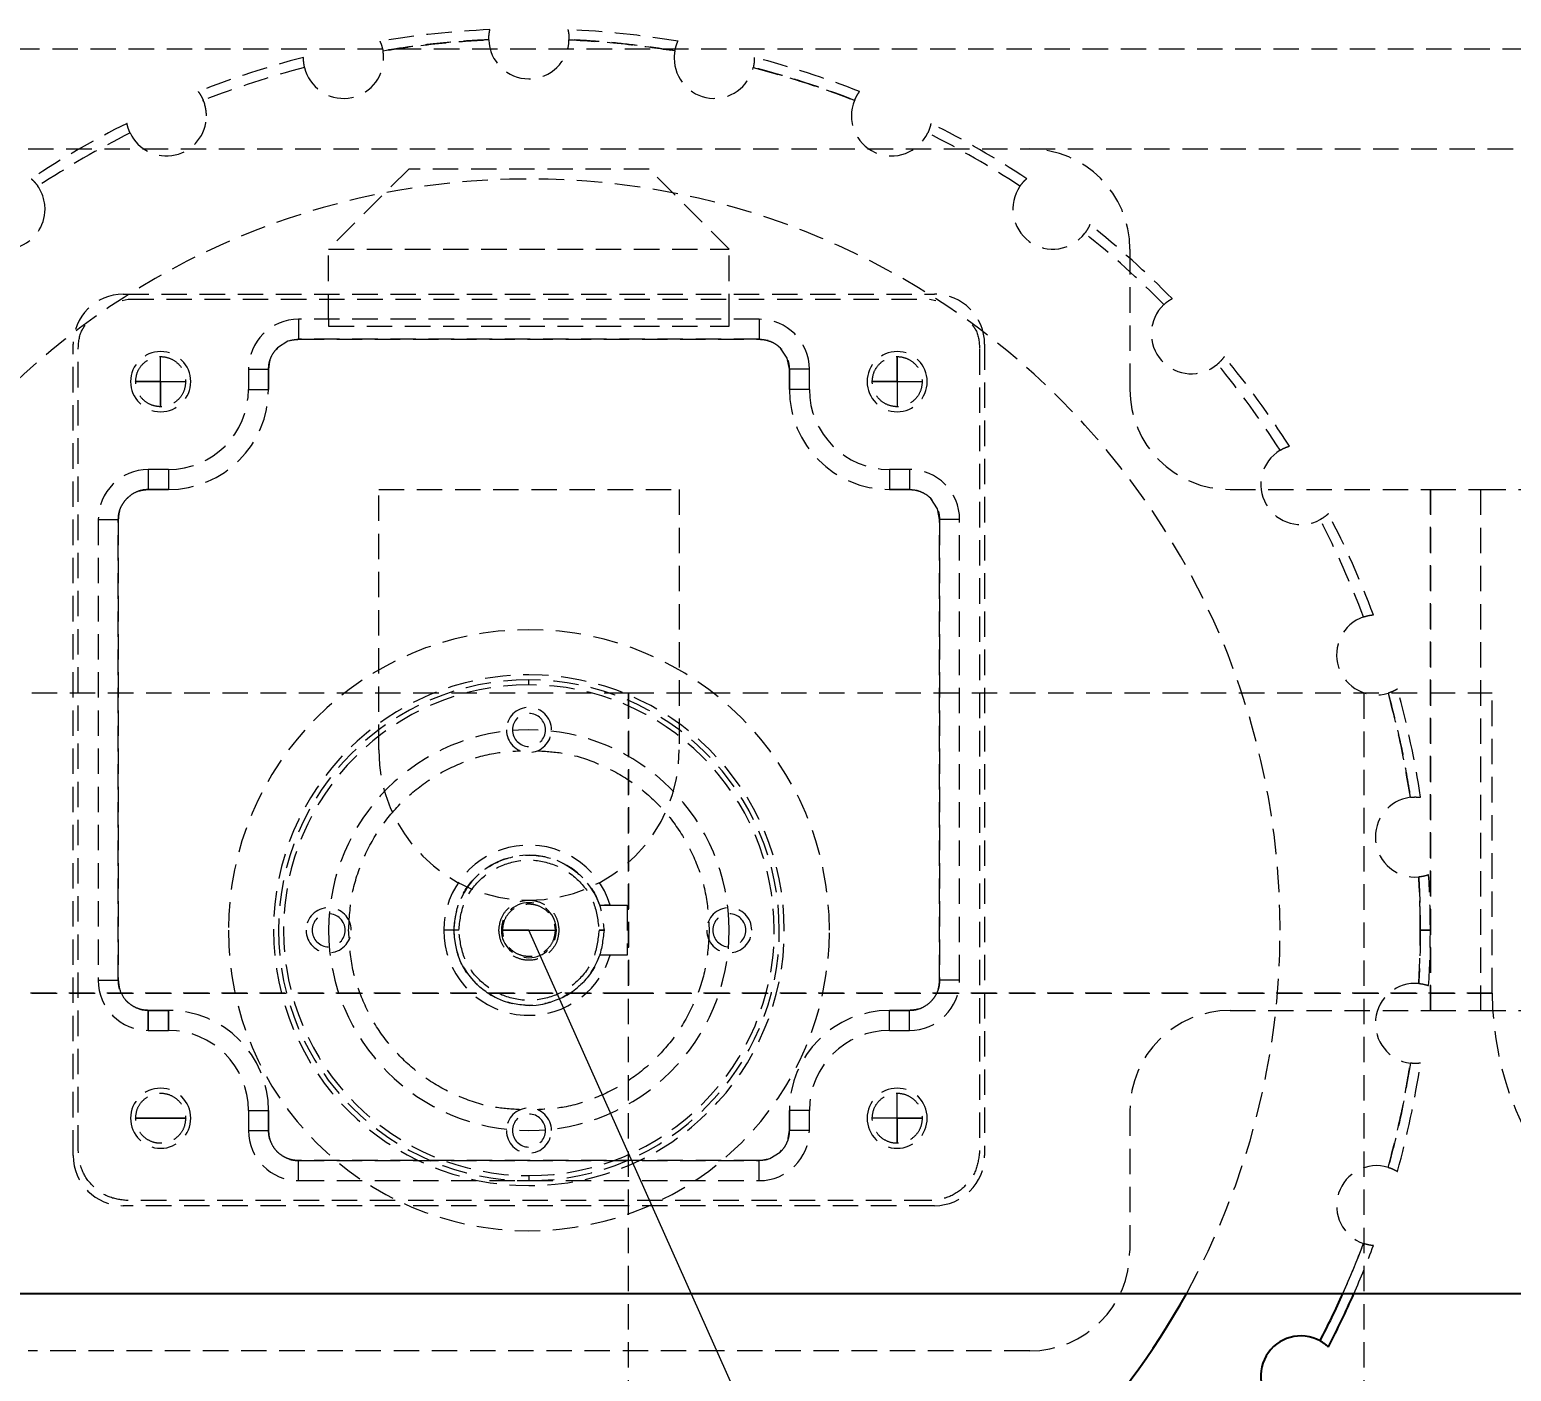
# Model space of a CAD drawing. Header units: millimetres. Extents: x 15 to 1184, y 5 to 836.
# Drawn here: x 344.2 to 418.1, y 532.9 to 599.9 of the extents above; entities that cross this region are included whole.
import ezdxf
from ezdxf import colors
from ezdxf.entities.mleader import LeaderData, LeaderLine
from ezdxf.math import Vec2, Vec3

# ---------------------------------------------------------------- set-up
doc = ezdxf.new("R2010")
doc.units = ezdxf.units.MM
doc.linetypes.add('HIDDEN', pattern=[1.905, 1.27, -0.635])
doc.styles.add('SLDTEXTSTYLE0', font='TXT', dxfattribs={"width": 0.75})
doc.dimstyles.new('SLDDIMSTYLE3', dxfattribs={"dimtxt": 3.5, "dimasz": 3.556, "dimexe": 0, "dimexo": 0.0625, "dimgap": 0.875, "dimtad": 1, "dimdec": 1, "dimlfac": 2, "dimrnd": 1e-09, "dimzin": 4, "dimdsep": 46, "dimtxsty": 'SLDTEXTSTYLE0', "dimblk1": 'CLOSED', "dimblk2": 'CLOSED', "dimsah": 1, "dimcen": 0, "dimadec": 0, "dimazin": 1, "dimtfac": 1, "dimtdec": 1, "dimtofl": 0, "dimtmove": 0, "dimatfit": 3, "dimldrblk": 'CLOSED', "dimfxl": 1, "dimfrac": 2, "dimtolj": 1, "dimtzin": 0, "dimarcsym": 0})

# ---------------------------------------------------------------- blocks, each defined once
blk = doc.blocks.new('_Closed')
at = {"color": 0, "linetype": 'ByBlock', "lineweight": -2}
for p, q in [((-1, 0.166667), (0, 0)), ((-1, 0.166667), (-1, -0.166667)), ((0, 0), (-1, -0.166667)), ((0, 0), (-1, 0))]:
    blk.add_line(p, q, dxfattribs=at)
blk = doc.blocks.new('_D_5')
at = {"color": 7, "linetype": 'Continuous', "lineweight": 0, "transparency": 16777216}
for q in [(369.092, 554.927), (412.268, 458.292)]:
    blk.add_line((387.449, 513.841), q, dxfattribs=at)
at = {"color": 7, "linetype": 'Continuous', "lineweight": 18, "transparency": 16777216}
blk.add_arc((369.092, 554.927), 45, 292.8021, 295.20659, dxfattribs=at)
at = {"color": 7, "linetype": 'Continuous', "lineweight": 18, "transparency": 16777216, "xscale": 3.556, "yscale": 3.556, "rotation": 114.0751303374382}
blk.add_blockref('_Closed', (387.449, 513.841, -3.737), dxfattribs=at)
at = {"color": 7, "linetype": 'Continuous', "lineweight": 18, "transparency": 16777216, "char_height": 3.5, "attachment_point": 1, "rotation": 294.07513, "style": 'SLDTEXTSTYLE0'}
for s, insert in [('R90.0', (408.135, 478.722)), ('JS6', (417.594, 468.514))]:
    blk.add_mtext(s, dxfattribs=dict(at, insert=insert))

msp = doc.modelspace()

# ---------------------------------------------------------------- linework, layer by layer
at = {"color": 7, "linetype": 'HIDDEN', "lineweight": 18}
for p, q in [((248.145, 598.927), (532.475, 598.927)), ((352.837, 596.352), (352.828, 596.372)), ((344.092, 593.927), (394.092, 593.927)), ((394.092, 593.927), (532.475, 593.927)), ((363.092, 592.927), (359.092, 588.927)), ((375.092, 592.927), (363.092, 592.927)), ((379.092, 588.927), (375.092, 592.927)), ((344.579, 592.067), (344.566, 592.085)), ((359.092, 585.427), (359.092, 588.927)), ((359.092, 588.927), (379.092, 588.927)), ((379.092, 585.427), (379.092, 588.927)), ((399.092, 588.927), (399.092, 581.927)), ((348.842, 586.677), (389.342, 586.677)), ((348.789, 586.367), (349.092, 586.427)), ((349.092, 586.427), (389.092, 586.427)), ((389.092, 586.427), (389.398, 586.366)), ((357.592, 585.427), (357.592, 584.427)), ((380.592, 585.427), (357.592, 585.427)), ((357.592, 585.427), (357.592, 584.427)), ((359.092, 585.427), (359.092, 585.088)), ((379.092, 585.088), (379.092, 585.427)), ((380.592, 585.427), (380.592, 584.427)), ((357.592, 584.427), (380.592, 584.427)), ((380.592, 584.427), (357.592, 584.427)), ((359.092, 585.088), (379.092, 585.088)), ((346.342, 543.677), (346.342, 584.177)), ((346.592, 543.927), (346.592, 583.927)), ((391.592, 583.927), (391.592, 543.927)), ((391.842, 584.177), (391.842, 543.677)), ((350.707, 582.312), (350.707, 583.562)), ((350.707, 582.312), (350.707, 583.562)), ((355.092, 582.927), (356.092, 582.927)), ((355.092, 582.927), (355.092, 581.927)), ((355.092, 582.927), (356.092, 582.927)), ((356.092, 581.927), (356.092, 582.927)), ((356.092, 582.927), (356.092, 581.927)), ((382.092, 582.927), (382.092, 581.927)), ((383.092, 582.927), (382.092, 582.927)), ((383.092, 582.927), (382.092, 582.927)), ((382.092, 581.927), (382.092, 582.927)), ((383.092, 581.927), (383.092, 582.927)), ((387.477, 582.312), (387.477, 583.562)), ((387.477, 583.562), (387.477, 582.312)), ((350.707, 582.312), (349.457, 582.312)), ((349.457, 582.312), (350.707, 582.312)), ((350.707, 582.312), (351.957, 582.312)), ((350.707, 582.312), (350.707, 581.062)), ((350.707, 581.062), (350.707, 582.312)), ((350.707, 582.312), (351.957, 582.312)), ((387.477, 582.312), (386.227, 582.312)), ((386.227, 582.312), (387.477, 582.312)), ((387.477, 582.312), (388.727, 582.312)), ((387.477, 582.312), (387.477, 581.062)), ((387.477, 582.312), (387.477, 581.062)), ((387.477, 582.312), (388.727, 582.312)), ((355.092, 581.927), (356.092, 581.927)), ((355.092, 581.927), (356.092, 581.927)), ((383.092, 581.927), (382.092, 581.927)), ((383.092, 581.927), (382.092, 581.927)), ((350.092, 577.927), (350.092, 576.927)), ((351.092, 577.927), (350.092, 577.927)), ((350.092, 577.927), (350.092, 576.927)), ((351.092, 577.927), (351.092, 576.927)), ((351.092, 577.927), (351.092, 576.927)), ((387.092, 577.927), (387.092, 576.927)), ((388.092, 577.927), (387.092, 577.927)), ((387.092, 577.927), (387.092, 576.927)), ((388.092, 577.927), (388.092, 576.927)), ((388.092, 577.927), (388.092, 576.927)), ((350.092, 576.927), (351.092, 576.927)), ((351.092, 576.927), (350.092, 576.927)), ((361.592, 563.927), (361.592, 576.927)), ((361.592, 576.927), (376.592, 576.927)), ((376.592, 576.927), (376.592, 563.927)), ((387.092, 576.927), (388.092, 576.927)), ((388.092, 576.927), (387.092, 576.927)), ((404.092, 576.927), (414.092, 576.927)), ((414.092, 576.927), (414.092, 550.927)), ((414.092, 550.927), (414.092, 576.927)), ((414.092, 576.927), (416.592, 576.927)), ((416.592, 576.927), (416.592, 550.927)), ((416.592, 576.927), (419.092, 576.927)), ((347.592, 575.427), (348.592, 575.427)), ((347.592, 575.427), (347.592, 552.427)), ((347.592, 575.427), (348.592, 575.427)), ((348.592, 552.427), (348.592, 575.427)), ((348.592, 575.427), (348.592, 552.427)), ((389.592, 575.427), (389.592, 552.427)), ((390.592, 575.427), (389.592, 575.427)), ((390.592, 575.427), (389.592, 575.427)), ((389.592, 552.427), (389.592, 575.427)), ((390.592, 552.427), (390.592, 575.427)), ((369.092, 567.177), (369.092, 567.427)), ((369.092, 567.177), (369.092, 567.427)), ((369.092, 567.177), (369.092, 567.427)), ((369.092, 567.177), (369.092, 567.427)), ((330.933, 566.783), (374.057, 566.783)), ((374.057, 566.783), (374.057, 551.783)), ((374.057, 566.783), (374.057, 551.783)), ((374.057, 566.783), (417.182, 566.783)), ((374.057, 529.283), (374.057, 566.783)), ((374.057, 529.283), (374.057, 566.783)), ((410.784, 529.283), (410.784, 566.783)), ((417.182, 551.783), (417.182, 566.783)), ((373.154, 556.177), (372.859, 556.177)), ((373.154, 556.177), (373.992, 556.177)), ((373.992, 556.177), (373.992, 553.677)), ((365.342, 554.927), (364.842, 554.927)), ((365.342, 554.927), (364.842, 554.927)), ((365.592, 554.927), (365.342, 554.927)), ((365.592, 554.927), (365.342, 554.927)), ((369.092, 554.927), (367.779, 554.927)), ((367.779, 554.927), (369.092, 554.927)), ((369.092, 554.927), (370.404, 554.927)), ((369.092, 554.927), (370.404, 554.927)), ((372.592, 554.927), (372.842, 554.927)), ((372.842, 554.927), (372.592, 554.927)), ((413.591, 555.123), (413.592, 554.927)), ((414.092, 554.927), (413.592, 554.927)), ((373.992, 553.677), (373.154, 553.677)), ((347.592, 552.427), (348.592, 552.427)), ((347.592, 552.427), (348.592, 552.427)), ((390.592, 552.427), (389.592, 552.427)), ((390.592, 552.427), (389.592, 552.427)), ((330.933, 551.783), (374.057, 551.783)), ((374.057, 551.783), (330.933, 551.783)), ((374.057, 551.783), (417.182, 551.783)), ((417.182, 551.783), (374.057, 551.783)), ((351.092, 550.927), (350.092, 550.927)), ((350.092, 549.927), (350.092, 550.927)), ((350.092, 550.927), (350.092, 549.927)), ((350.092, 550.927), (351.092, 550.927)), ((351.092, 550.927), (351.092, 549.927)), ((351.092, 549.927), (351.092, 550.927)), ((388.092, 550.927), (387.092, 550.927)), ((387.092, 549.927), (387.092, 550.927)), ((387.092, 549.927), (387.092, 550.927)), ((387.092, 550.927), (388.092, 550.927)), ((388.092, 549.927), (388.092, 550.927)), ((388.092, 549.927), (388.092, 550.927)), ((404.092, 550.927), (414.092, 550.927)), ((414.092, 550.927), (416.592, 550.927)), ((416.592, 550.927), (419.092, 550.927)), ((350.092, 549.927), (351.092, 549.927)), ((387.092, 549.927), (388.092, 549.927)), ((387.477, 545.542), (387.477, 546.792)), ((387.477, 545.542), (387.477, 546.792)), ((355.092, 545.927), (356.092, 545.927)), ((355.092, 545.927), (355.092, 544.927)), ((355.092, 545.927), (356.092, 545.927)), ((356.092, 544.927), (356.092, 545.927)), ((356.092, 545.927), (356.092, 544.927)), ((382.092, 545.927), (382.092, 544.927)), ((383.092, 545.927), (382.092, 545.927)), ((382.092, 544.927), (382.092, 545.927)), ((383.092, 545.927), (382.092, 545.927)), ((383.092, 544.927), (383.092, 545.927)), ((399.092, 545.927), (399.092, 538.927)), ((350.707, 545.542), (349.457, 545.542)), ((350.707, 545.542), (349.457, 545.542)), ((350.707, 545.542), (349.457, 545.542)), ((349.457, 545.542), (350.707, 545.542)), ((350.707, 545.542), (351.957, 545.542)), ((350.707, 545.542), (351.957, 545.542)), ((351.957, 545.542), (350.707, 545.542)), ((350.707, 545.542), (351.957, 545.542)), ((387.477, 545.542), (386.227, 545.542)), ((387.477, 545.542), (386.227, 545.542)), ((387.477, 545.542), (388.727, 545.542)), ((387.477, 545.542), (387.477, 544.292)), ((387.477, 544.292), (387.477, 545.542)), ((388.727, 545.542), (387.477, 545.542)), ((355.092, 544.927), (356.092, 544.927)), ((355.092, 544.927), (356.092, 544.927)), ((383.092, 544.927), (382.092, 544.927)), ((383.092, 544.927), (382.092, 544.927)), ((380.592, 543.427), (357.592, 543.427)), ((357.592, 542.427), (357.592, 543.427)), ((357.592, 542.427), (357.592, 543.427)), ((357.592, 543.427), (380.592, 543.427)), ((380.592, 542.427), (380.592, 543.427)), ((380.592, 542.427), (380.592, 543.427)), ((357.592, 542.427), (380.592, 542.427)), ((369.092, 542.677), (369.092, 542.427)), ((369.092, 542.677), (369.092, 542.427)), ((369.092, 542.677), (369.092, 542.427)), ((369.092, 542.677), (369.092, 542.427)), ((389.342, 541.177), (348.842, 541.177)), ((389.092, 541.427), (349.092, 541.427)), ((394.092, 533.927), (344.092, 533.927))]:
    msp.add_line(p, q, dxfattribs=at)
at = {"color": 7, "linetype": 'Continuous', "lineweight": 25}
msp.add_line((649.057, 536.783), (99.057, 536.783), dxfattribs=at)
at = {"color": 7, "linetype": 'HIDDEN', "lineweight": 18, "flags": 128}
for points in [[(380.592, 585.427), (380.592, 585.407), (380.592, 585.351), (380.592, 585.258), (380.592, 585.134), (380.592, 584.982), (380.592, 584.809), (380.592, 584.622), (380.592, 584.427)], [(357.592, 584.427), (357.059, 584.329), (356.542, 583.998), (356.199, 583.484), (356.179, 583.43), (356.169, 583.402), (356.169, 583.402), (356.169, 583.402), (356.169, 583.402), (356.169, 583.402), (356.169, 583.402), (356.169, 583.402), (356.169, 583.402), (356.169, 583.402), (356.169, 583.402), (356.169, 583.402), (356.169, 583.401), (356.168, 583.399), (356.165, 583.391), (356.142, 583.312), (356.092, 582.927)], [(382.092, 582.927), (381.984, 583.484), (381.652, 583.987), (381.415, 584.181), (381.415, 584.181), (381.415, 584.181), (381.413, 584.183), (381.4, 584.191), (381.374, 584.207), (381.284, 584.258), (381.144, 584.321), (381.144, 584.321), (381.144, 584.321), (381.144, 584.321), (381.144, 584.321), (381.144, 584.321), (381.144, 584.321), (381.143, 584.322), (381.136, 584.325), (381.01, 584.367), (380.838, 584.406), (380.592, 584.427)], [(389.592, 575.427), (389.494, 575.959), (389.163, 576.476), (388.648, 576.82), (388.595, 576.84), (388.567, 576.85), (388.567, 576.85), (388.567, 576.85), (388.567, 576.85), (388.567, 576.85), (388.567, 576.85), (388.567, 576.85), (388.567, 576.85), (388.567, 576.85), (388.567, 576.85), (388.567, 576.85), (388.566, 576.85), (388.564, 576.85), (388.556, 576.853), (388.477, 576.876), (388.092, 576.927)], [(413.592, 554.927), (413.689, 554.927), (413.783, 554.927), (413.869, 554.927), (413.945, 554.927), (414.007, 554.927), (414.054, 554.927), (414.082, 554.927), (414.092, 554.927)], [(380.592, 543.427), (381.124, 543.524), (381.641, 543.855), (381.985, 544.37), (382.005, 544.423), (382.014, 544.452), (382.015, 544.452), (382.015, 544.452), (382.015, 544.452), (382.015, 544.452), (382.015, 544.452), (382.015, 544.452), (382.015, 544.452), (382.015, 544.452), (382.015, 544.452), (382.015, 544.452), (382.015, 544.452), (382.015, 544.454), (382.018, 544.463), (382.041, 544.541), (382.092, 544.927)]]:
    msp.add_lwpolyline(points, dxfattribs=at)
at = {"color": 7, "linetype": 'HIDDEN', "lineweight": 18}
for centre, radius, start, end in [((369.092, 554.927), 45, 92.47962, 99.52038), ((369.092, 599.427), 2, 181.28465, 358.71548), ((369.092, 554.927), 45, 80.47962, 87.52038), ((369.092, 554.927), 45, 104.47962, 111.52038), ((359.84, 598.454), 2, 193.28612, 360), ((359.84, 598.454), 2, 360, 10.71392), ((378.344, 598.454), 2, 169.28615, 180), ((378.344, 598.454), 2, 180, 346.71392), ((369.092, 554.927), 45, 68.47962, 75.52038), ((369.092, 554.927), 44.5, 104.57531, 111.42469), ((369.092, 554.927), 44.5, 104.57531, 111.42469), ((369.092, 554.927), 44.5, 104.57531, 111.42469), ((369.092, 554.927), 44.5, 104.57531, 111.42469), ((369.092, 554.927), 44.5, 68.57531, 75.42469), ((369.092, 554.927), 44.5, 68.57531, 75.42469), ((350.992, 595.579), 2, 0, 22.71392), ((387.191, 595.579), 2, 157.28612, 334.71392), ((350.992, 595.579), 2, 205.28612, 0), ((369.092, 554.927), 45, 116.47962, 123.52038), ((369.092, 554.927), 44.5, 116.57531, 123.42469), ((369.092, 554.927), 44.5, 116.57531, 123.42469), ((369.092, 554.927), 44.5, 116.57531, 123.42469), ((369.092, 554.927), 44.5, 116.57531, 123.42469), ((369.092, 554.927), 44.5, 56.57531, 63.42469), ((369.092, 554.927), 44.5, 56.57531, 63.42469), ((369.092, 554.927), 44.5, 56.57531, 63.42469), ((369.092, 554.927), 44.5, 56.57531, 63.42469), ((369.092, 554.927), 45, 56.47962, 63.52038), ((394.092, 588.927), 5, 360, 90), ((369.092, 554.927), 37.5, 0, 180), ((342.935, 590.928), 2, 360, 34.71392), ((395.248, 590.928), 2, 145.28612, 322.71392), ((342.935, 590.928), 2, 217.28612, 360), ((369.092, 554.927), 44.5, 44.57531, 51.42469), ((369.092, 554.927), 44.5, 44.57531, 51.42469), ((369.092, 554.927), 44.5, 44.57531, 51.42469), ((369.092, 554.927), 44.5, 44.57531, 51.42469), ((369.092, 554.927), 45, 44.47962, 51.52038), ((348.842, 584.177), 2.5, 90, 180), ((389.342, 584.177), 2.5, 360, 90), ((402.162, 584.703), 2, 133.28612, 310.71392), ((357.592, 582.927), 2.5, 90, 180), ((380.592, 582.927), 2.5, 0, 90), ((350.707, 582.312), 1.5, 360, 180), ((387.477, 582.312), 1.5, 0, 180), ((369.092, 554.927), 44.5, 32.57531, 39.42469), ((369.092, 554.927), 44.5, 32.57531, 39.42469), ((369.092, 554.927), 44.5, 32.57531, 39.42469), ((369.092, 554.927), 44.5, 32.57531, 39.42469), ((369.092, 554.927), 45, 32.47962, 39.52038), ((350.707, 582.312), 1.5, 180, 360), ((387.477, 582.312), 1.5, 180, 0), ((351.092, 581.927), 5, 270, 0), ((351.092, 581.927), 4, 270, 0), ((351.092, 581.927), 5, 270, 0), ((387.092, 581.927), 5, 180, 270), ((387.092, 581.927), 5, 180, 270), ((387.092, 581.927), 4, 180, 270), ((404.092, 581.927), 5, 180, 270), ((407.63, 577.177), 2, 121.28612, 298.71391), ((350.092, 575.427), 2.5, 90, 180), ((388.092, 575.427), 2.5, 0, 90), ((369.092, 554.927), 45, 20.47962, 27.52038), ((369.092, 554.927), 44.5, 20.57531, 27.42469), ((369.092, 554.927), 44.5, 20.57531, 27.42469), ((369.092, 554.927), 44.5, 20.57531, 27.42469), ((369.092, 554.927), 44.5, 20.57531, 27.42469), ((411.414, 568.678), 2, 109.28612, 286.71392), ((369.092, 554.927), 15, 360, 180), ((369.092, 554.927), 12.75, 360, 180), ((369.092, 554.927), 12.5, 90, 180), ((369.092, 554.927), 12.5, 360, 90), ((369.092, 554.927), 12.25, 90, 270), ((369.092, 554.927), 12.25, 270, 90), ((369.092, 554.927), 45, 8.47962, 15.52038), ((369.092, 564.927), 1.125, 0, 180), ((369.092, 564.927), 0.825, 0, 180), ((369.092, 554.927), 10, 0, 180), ((369.092, 564.927), 1.125, 180, 0), ((369.092, 564.927), 0.825, 180, 0), ((369.092, 563.927), 7.5, 180, 0), ((413.348, 559.578), 2, 97.28559, 274.71673), ((369.092, 554.927), 4.25, 17.10462, 180), ((369.092, 554.927), 3.75, 19.47122, 179.99998), ((369.092, 554.927), 45, 0, 3.52038), ((369.092, 554.927), 1.375, 0, 180), ((359.092, 554.927), 1.125, 360, 180), ((359.092, 554.927), 0.825, 360, 180), ((379.092, 554.927), 1.125, 360, 180), ((379.092, 554.927), 0.825, 360, 180), ((369.092, 554.927), 15, 180, 360), ((369.092, 554.927), 12.75, 180, 360), ((369.092, 554.927), 12.5, 180, 270), ((359.092, 554.927), 1.125, 180, 360), ((359.092, 554.927), 0.825, 180, 360), ((369.092, 554.927), 10, 180, 0), ((369.092, 554.927), 4.25, 180, 342.89535), ((369.092, 554.927), 3.75, 179.99998, 340.52878), ((369.092, 554.927), 1.375, 180, 0), ((369.092, 554.927), 12.5, 270, 360), ((379.092, 554.927), 1.125, 180, 360), ((379.092, 554.927), 0.825, 180, 360), ((369.092, 554.927), 37.5, 331.06472, 0), ((369.092, 554.927), 44.5, 0, 0.25234), ((369.092, 554.927), 45, 356.47962, 0), ((350.092, 552.427), 2.5, 180, 270), ((388.092, 552.427), 2.5, 270, 0), ((413.348, 550.275), 2, 85.28337, 262.71424), ((432.182, 551.783), 15, 180, 270), ((351.092, 545.927), 5, 0, 90), ((351.092, 545.927), 5, 0, 90), ((387.092, 545.927), 5, 90, 180), ((387.092, 545.927), 5, 90, 180), ((404.092, 545.927), 5, 90, 180), ((351.092, 545.927), 4, 0, 90), ((387.092, 545.927), 4, 90, 180), ((369.092, 554.927), 45, 344.47962, 351.52038), ((350.707, 545.542), 1.5, 0, 180), ((387.477, 545.542), 1.5, 0, 180), ((369.092, 544.927), 1.125, 0, 180), ((350.707, 545.542), 1.5, 180, 0), ((369.092, 544.927), 0.825, 0, 180), ((387.477, 545.542), 1.5, 180, 0), ((357.592, 544.927), 2.5, 180, 270), ((369.092, 544.927), 1.125, 180, 0), ((369.092, 544.927), 0.825, 180, 0), ((380.592, 544.927), 2.5, 270, 0), ((348.842, 543.677), 2.5, 180, 270), ((389.342, 543.677), 2.5, 270, 360), ((411.414, 541.175), 2, 73.28615, 250.71392), ((369.092, 554.927), 44.5, 332.57531, 339.42469), ((369.092, 554.927), 44.5, 332.57531, 339.42469), ((369.092, 554.927), 44.5, 332.57531, 339.42469), ((369.092, 554.927), 44.5, 335.93868, 339.42469), ((394.092, 538.927), 5, 270, 0), ((369.092, 554.927), 45, 336.2226, 339.52038)]:
    msp.add_arc(centre, radius, start, end, dxfattribs=at)
at = {"color": 7, "linetype": 'Continuous', "lineweight": 25}
for centre, radius, start, end in [((369.092, 554.927), 37.5, 208.93528, 331.06472), ((369.092, 554.927), 44.5, 332.57531, 335.93868), ((369.092, 554.927), 45, 332.47962, 336.2226), ((407.63, 532.677), 2, 61.28612, 238.71392)]:
    msp.add_arc(centre, radius, start, end, dxfattribs=at)
at = {"color": 7, "linetype": 'HIDDEN', "lineweight": 18}
for points, knots in [([(361.649, 599.307), (361.652, 599.301), (361.658, 599.288), (361.701, 599.19), (361.752, 599.049), (361.781, 598.93), (361.796, 598.87)], [0, 0, 0, 0, 0.249919, 0.499868, 0.749475, 1, 1, 1, 1]), ([(367.092, 599.382), (366.101, 599.321), (364.33, 599.211), (362.576, 598.944), (361.805, 598.826)], [0, 0, 0, 0, 0.559983, 1, 1, 1, 1]), ([(367.092, 599.382), (366.719, 599.362), (365.878, 599.319), (364.604, 599.206), (363.213, 599.047), (362.294, 598.903), (361.805, 598.826)], [0, 0, 0, 0, 0.210603, 0.475175, 0.720938, 1, 1, 1, 1]), ([(361.805, 598.826), (362.787, 598.972), (364.542, 599.233), (366.313, 599.337), (367.092, 599.382)], [0, 0, 0, 0, 0.5599822, 1, 1, 1, 1]), ([(361.805, 598.826), (362.788, 598.973), (364.542, 599.234), (366.313, 599.337), (367.092, 599.382)], [0, 0, 0, 0, 0.5601725, 1, 1, 1, 1]), ([(367.092, 599.427), (367.093, 599.488), (367.095, 599.572), (367.107, 599.678), (367.118, 599.753), (367.13, 599.817), (367.141, 599.871), (367.143, 599.879), (367.145, 599.885)], [0, 0, 0, 0, 0.249392, 0.341768, 0.499788, 0.64639, 0.77868, 1, 1, 1, 1]), ([(367.092, 599.382), (367.092, 599.39), (367.092, 599.405), (367.092, 599.42), (367.092, 599.427)], [0, 0, 0, 0, 0.5588619, 1, 1, 1, 1]), ([(371.039, 599.885), (371.04, 599.878), (371.044, 599.864), (371.065, 599.76), (371.086, 599.611), (371.09, 599.488), (371.092, 599.427)], [0, 0, 0, 0, 0.249919, 0.499868, 0.749475, 1, 1, 1, 1]), ([(371.092, 599.427), (371.092, 599.418), (371.092, 599.403), (371.091, 599.388), (371.091, 599.382)], [0, 0, 0, 0, 0.5611145, 1, 1, 1, 1]), ([(376.379, 598.826), (375.396, 598.972), (373.641, 599.233), (371.87, 599.337), (371.091, 599.382)], [0, 0, 0, 0, 0.559982, 1, 1, 1, 1]), ([(376.379, 598.826), (375.75, 598.923), (374.6, 599.1), (373.105, 599.251), (371.971, 599.338), (371.362, 599.368), (371.091, 599.382)], [0, 0, 0, 0, 0.358647, 0.656143, 0.846953, 1, 1, 1, 1]), ([(371.091, 599.382), (372.083, 599.321), (373.853, 599.211), (375.607, 598.944), (376.379, 598.826)], [0, 0, 0, 0, 0.559983, 1, 1, 1, 1]), ([(371.091, 599.382), (372.082, 599.321), (373.853, 599.212), (375.607, 598.944), (376.379, 598.826)], [0, 0, 0, 0, 0.559696, 1, 1, 1, 1]), ([(376.387, 598.87), (376.402, 598.93), (376.421, 599.011), (376.455, 599.113), (376.481, 599.184), (376.506, 599.244), (376.528, 599.295), (376.532, 599.302), (376.535, 599.307)], [0, 0, 0, 0, 0.249392, 0.341768, 0.499788, 0.64639, 0.77868, 1, 1, 1, 1]), ([(357.84, 598.454), (357.84, 598.467), (357.84, 598.492), (357.84, 598.496), (357.84, 598.497)], [0, 0, 0, 0, 0.515267, 1, 1, 1, 1]), ([(357.883, 598.038), (357.876, 598.078), (357.859, 598.165), (357.846, 598.285), (357.84, 598.389), (357.84, 598.433), (357.84, 598.454)], [0, 0, 0, 0, 0.227983, 0.49955, 0.749019, 1, 1, 1, 1]), ([(361.796, 598.87), (361.798, 598.862), (361.801, 598.847), (361.804, 598.833), (361.805, 598.826)], [0, 0, 0, 0, 0.5611151, 1, 1, 1, 1]), ([(376.379, 598.826), (376.38, 598.834), (376.383, 598.849), (376.386, 598.864), (376.387, 598.87)], [0, 0, 0, 0, 0.558861, 1, 1, 1, 1]), ([(380.344, 598.454), (380.344, 598.433), (380.343, 598.389), (380.338, 598.288), (380.325, 598.17), (380.308, 598.082), (380.3, 598.038)], [0, 0, 0, 0, 0.249621, 0.499741, 0.748731, 1, 1, 1, 1]), ([(380.343, 598.497), (380.343, 598.496), (380.344, 598.492), (380.344, 598.467), (380.344, 598.454)], [0, 0, 0, 0, 0.484733, 1, 1, 1, 1]), ([(357.893, 597.995), (357.891, 598.003), (357.888, 598.017), (357.885, 598.032), (357.883, 598.038)], [0, 0, 0, 0, 0.558861, 1, 1, 1, 1]), ([(380.3, 598.038), (380.298, 598.03), (380.295, 598.016), (380.292, 598.001), (380.29, 597.995)], [0, 0, 0, 0, 0.561115, 1, 1, 1, 1]), ([(385.347, 596.352), (384.694, 596.598), (383.535, 597.036), (382.052, 597.503), (381.019, 597.802), (380.502, 597.939), (380.29, 597.995)], [0, 0, 0, 0, 0.393389, 0.69862, 0.876535, 1, 1, 1, 1]), ([(380.29, 597.995), (381.248, 597.728), (382.957, 597.253), (384.617, 596.627), (385.347, 596.352)], [0, 0, 0, 0, 0.560253, 1, 1, 1, 1]), ([(352.584, 596.79), (352.589, 596.784), (352.597, 596.773), (352.659, 596.686), (352.739, 596.559), (352.792, 596.448), (352.819, 596.393)], [0, 0, 0, 0, 0.249919, 0.499868, 0.749475, 1, 1, 1, 1]), ([(352.819, 596.393), (352.822, 596.385), (352.828, 596.372), (352.834, 596.358), (352.837, 596.352)], [0, 0, 0, 0, 0.561115, 1, 1, 1, 1]), ([(385.347, 596.352), (385.35, 596.359), (385.356, 596.373), (385.362, 596.387), (385.364, 596.393)], [0, 0, 0, 0, 0.5588614, 1, 1, 1, 1]), ([(385.355, 596.372), (385.355, 596.372), (385.352, 596.365), (385.349, 596.358), (385.347, 596.352)], [0, 0, 0, 0, 0.120611, 1, 1, 1, 1]), ([(385.364, 596.393), (385.391, 596.448), (385.427, 596.524), (385.481, 596.617), (385.521, 596.681), (385.558, 596.734), (385.59, 596.779), (385.596, 596.786), (385.599, 596.79)], [0, 0, 0, 0, 0.249392, 0.341768, 0.499788, 0.64639, 0.77868, 1, 1, 1, 1]), ([(349.165, 594.766), (349.141, 594.823), (349.109, 594.9), (349.077, 595.002), (349.056, 595.075), (349.04, 595.138), (349.029, 595.192), (349.028, 595.2), (349.027, 595.206)], [0, 0, 0, 0, 0.249392, 0.341768, 0.499788, 0.64639, 0.77868, 1, 1, 1, 1]), ([(349.184, 594.725), (349.18, 594.733), (349.174, 594.746), (349.167, 594.76), (349.165, 594.766)], [0, 0, 0, 0, 0.5588614, 1, 1, 1, 1]), ([(389.019, 594.766), (389.015, 594.758), (389.009, 594.745), (389.003, 594.731), (389, 594.725)], [0, 0, 0, 0, 0.561115, 1, 1, 1, 1]), ([(389.156, 595.206), (389.155, 595.199), (389.153, 595.185), (389.13, 595.081), (389.088, 594.936), (389.042, 594.823), (389.019, 594.766)], [0, 0, 0, 0, 0.249919, 0.499868, 0.749475, 1, 1, 1, 1]), ([(344.241, 592.443), (344.247, 592.438), (344.257, 592.429), (344.336, 592.357), (344.441, 592.249), (344.516, 592.152), (344.553, 592.104)], [0, 0, 0, 0, 0.249919, 0.499868, 0.749475, 1, 1, 1, 1]), ([(344.553, 592.104), (344.558, 592.097), (344.567, 592.085), (344.575, 592.072), (344.579, 592.067)], [0, 0, 0, 0, 0.561115, 1, 1, 1, 1]), ([(393.604, 592.067), (393.609, 592.074), (393.617, 592.086), (393.626, 592.098), (393.63, 592.104)], [0, 0, 0, 0, 0.558861, 1, 1, 1, 1]), ([(393.63, 592.104), (393.667, 592.152), (393.719, 592.219), (393.791, 592.298), (393.843, 592.352), (393.89, 592.397), (393.931, 592.434), (393.938, 592.439), (393.942, 592.443)], [0, 0, 0, 0, 0.249392, 0.341768, 0.499788, 0.64639, 0.77868, 1, 1, 1, 1]), ([(396.866, 589.752), (396.861, 589.746), (396.852, 589.734), (396.843, 589.722), (396.839, 589.716)], [0, 0, 0, 0, 0.561115, 1, 1, 1, 1]), ([(397.092, 590.154), (397.09, 590.147), (397.084, 590.134), (397.04, 590.037), (396.97, 589.904), (396.901, 589.803), (396.866, 589.752)], [0, 0, 0, 0, 0.249919, 0.499868, 0.749475, 1, 1, 1, 1]), ([(400.79, 586.159), (400.796, 586.165), (400.807, 586.175), (400.818, 586.185), (400.823, 586.189)], [0, 0, 0, 0, 0.558861, 1, 1, 1, 1]), ([(400.823, 586.189), (400.87, 586.229), (400.934, 586.284), (401.021, 586.346), (401.084, 586.388), (401.139, 586.423), (401.186, 586.45), (401.194, 586.454), (401.199, 586.456)], [0, 0, 0, 0, 0.249392, 0.341768, 0.499788, 0.64639, 0.77868, 1, 1, 1, 1]), ([(346.592, 583.927), (346.611, 584.264), (346.638, 584.715), (346.899, 585.069), (346.966, 585.158)], [0, 0, 0, 0, 0.746852, 1, 1, 1, 1]), ([(391.223, 585.151), (391.287, 585.064), (391.547, 584.712), (391.572, 584.264), (391.592, 583.927)], [0, 0, 0, 0, 0.247813, 1, 1, 1, 1]), ([(356.092, 582.927), (356.098, 583.032), (356.111, 583.245), (356.218, 583.558), (356.39, 583.847), (356.634, 584.099), (356.929, 584.287), (357.257, 584.405), (357.481, 584.42), (357.592, 584.427)], [0, 0, 0, 0, 0.134411, 0.271219, 0.41683, 0.560618, 0.71495, 0.859206, 1, 1, 1, 1]), ([(380.592, 584.427), (380.686, 584.422), (380.827, 584.414), (380.987, 584.375), (381.06, 584.352), (381.09, 584.342), (381.098, 584.339), (381.105, 584.336), (381.211, 584.297), (381.403, 584.202), (381.651, 584.004), (381.85, 583.764), (381.956, 583.56), (382.001, 583.442), (382.01, 583.414), (382.014, 583.403), (382.016, 583.396), (382.026, 583.366), (382.072, 583.213), (382.083, 583.056), (382.092, 582.927)], [0, 0, 0, 0, 0.119896, 0.179911, 0.209927, 0.217431, 0.219786, 0.220822, 0.227159, 0.363491, 0.491806, 0.629671, 0.757977, 0.782072, 0.791108, 0.795391, 0.796422, 0.800502, 0.836176, 1, 1, 1, 1]), ([(403.5, 583.217), (403.494, 583.211), (403.482, 583.201), (403.471, 583.191), (403.466, 583.187)], [0, 0, 0, 0, 0.561115, 1, 1, 1, 1]), ([(403.805, 583.563), (403.801, 583.557), (403.793, 583.545), (403.73, 583.459), (403.633, 583.344), (403.544, 583.259), (403.5, 583.217)], [0, 0, 0, 0, 0.249919, 0.499868, 0.749475, 1, 1, 1, 1]), ([(406.591, 578.886), (406.598, 578.89), (406.611, 578.898), (406.624, 578.905), (406.63, 578.909)], [0, 0, 0, 0, 0.558861, 1, 1, 1, 1]), ([(406.63, 578.909), (406.684, 578.938), (406.758, 578.978), (406.856, 579.021), (406.926, 579.049), (406.987, 579.071), (407.039, 579.089), (407.048, 579.09), (407.053, 579.092)], [0, 0, 0, 0, 0.249392, 0.341768, 0.499788, 0.64639, 0.77868, 1, 1, 1, 1]), ([(348.592, 575.427), (348.597, 575.521), (348.604, 575.662), (348.644, 575.823), (348.667, 575.895), (348.677, 575.925), (348.68, 575.933), (348.682, 575.94), (348.721, 576.046), (348.817, 576.238), (349.015, 576.486), (349.255, 576.685), (349.458, 576.791), (349.577, 576.836), (349.604, 576.845), (349.615, 576.849), (349.622, 576.851), (349.652, 576.861), (349.806, 576.907), (349.963, 576.918), (350.092, 576.927)], [0, 0, 0, 0, 0.119896, 0.179911, 0.209927, 0.217431, 0.219786, 0.220822, 0.227159, 0.363491, 0.491806, 0.629671, 0.757977, 0.782072, 0.791108, 0.795391, 0.796422, 0.800502, 0.836176, 1, 1, 1, 1]), ([(350.092, 576.927), (349.986, 576.92), (349.783, 576.908), (349.47, 576.804), (349.178, 576.635), (348.919, 576.384), (348.731, 576.089), (348.613, 575.761), (348.599, 575.537), (348.592, 575.427)], [0, 0, 0, 0, 0.134452, 0.258312, 0.416867, 0.560961, 0.71497, 0.859234, 1, 1, 1, 1]), ([(388.092, 576.927), (388.197, 576.92), (388.41, 576.907), (388.723, 576.8), (389.012, 576.628), (389.264, 576.384), (389.452, 576.089), (389.57, 575.761), (389.585, 575.537), (389.592, 575.427)], [0, 0, 0, 0, 0.1344109, 0.2712189, 0.41683, 0.5606179, 0.71495, 0.8592062, 1, 1, 1, 1]), ([(409, 575.72), (408.995, 575.715), (408.985, 575.705), (408.905, 575.634), (408.786, 575.541), (408.682, 575.477), (408.63, 575.445)], [0, 0, 0, 0, 0.249919, 0.499868, 0.749475, 1, 1, 1, 1]), ([(408.63, 575.445), (408.623, 575.44), (408.61, 575.433), (408.596, 575.426), (408.591, 575.423)], [0, 0, 0, 0, 0.561115, 1, 1, 1, 1]), ([(410.753, 570.566), (410.761, 570.568), (410.775, 570.573), (410.789, 570.578), (410.796, 570.58)], [0, 0, 0, 0, 0.5588614, 1, 1, 1, 1]), ([(410.796, 570.58), (410.854, 570.598), (410.935, 570.621), (411.04, 570.643), (411.115, 570.656), (411.179, 570.665), (411.233, 570.671), (411.242, 570.671), (411.248, 570.671)], [0, 0, 0, 0, 0.249392, 0.341768, 0.499788, 0.64639, 0.77868, 1, 1, 1, 1]), ([(412.032, 566.776), (412.024, 566.773), (412.01, 566.769), (411.995, 566.764), (411.989, 566.762)], [0, 0, 0, 0, 0.561115, 1, 1, 1, 1]), ([(413.094, 561.562), (412.93, 562.542), (412.636, 564.291), (412.187, 566.007), (411.989, 566.762)], [0, 0, 0, 0, 0.559983, 1, 1, 1, 1]), ([(413.094, 561.562), (412.93, 562.542), (412.636, 564.291), (412.187, 566.007), (411.989, 566.762)], [0, 0, 0, 0, 0.559982, 1, 1, 1, 1]), ([(411.989, 566.762), (412.237, 565.8), (412.68, 564.083), (412.968, 562.332), (413.094, 561.562)], [0, 0, 0, 0, 0.559982, 1, 1, 1, 1]), ([(411.989, 566.762), (412.237, 565.8), (412.68, 564.083), (412.968, 562.332), (413.094, 561.562)], [0, 0, 0, 0, 0.559982, 1, 1, 1, 1]), ([(412.451, 566.968), (412.445, 566.964), (412.433, 566.957), (412.34, 566.904), (412.205, 566.838), (412.09, 566.797), (412.032, 566.776)], [0, 0, 0, 0, 0.249919, 0.499868, 0.749475, 1, 1, 1, 1]), ([(360.092, 554.927), (360.125, 555.516), (360.192, 556.694), (360.727, 558.393), (361.559, 559.959), (362.687, 561.331), (364.059, 562.46), (365.626, 563.288), (367.188, 563.793), (368.225, 563.858), (368.673, 563.885)], [0, 0, 0, 0, 0.128837, 0.257673, 0.38651, 0.515347, 0.644184, 0.77302, 0.901857, 1, 1, 1, 1]), ([(369.488, 563.888), (369.944, 563.859), (370.988, 563.795), (372.558, 563.288), (374.124, 562.46), (375.496, 561.331), (376.624, 559.959), (377.456, 558.393), (377.991, 556.694), (378.058, 555.516), (378.092, 554.927)], [0, 0, 0, 0, 0.099565, 0.228199, 0.356832, 0.485466, 0.614099, 0.742733, 0.871366, 1, 1, 1, 1]), ([(413.094, 561.562), (413.103, 561.563), (413.117, 561.565), (413.132, 561.567), (413.139, 561.567)], [0, 0, 0, 0, 0.558862, 1, 1, 1, 1]), ([(413.139, 561.567), (413.2, 561.572), (413.284, 561.579), (413.391, 561.578), (413.467, 561.575), (413.531, 561.57), (413.586, 561.565), (413.594, 561.563), (413.6, 561.562)], [0, 0, 0, 0, 0.249392, 0.341768, 0.499788, 0.64639, 0.77868, 1, 1, 1, 1]), ([(413.557, 557.589), (413.549, 557.588), (413.534, 557.587), (413.519, 557.586), (413.512, 557.585)], [0, 0, 0, 0, 0.5611142, 1, 1, 1, 1]), ([(413.591, 555.123), (413.586, 555.583), (413.576, 556.404), (413.532, 557.224), (413.512, 557.585)], [0, 0, 0, 0, 0.559996, 1, 1, 1, 1]), ([(413.592, 554.927), (413.588, 555.423), (413.58, 556.31), (413.533, 557.195), (413.512, 557.585)], [0, 0, 0, 0, 0.559995, 1, 1, 1, 1]), ([(413.512, 557.585), (413.538, 557.089), (413.583, 556.204), (413.589, 555.317), (413.592, 554.927)], [0, 0, 0, 0, 0.559996, 1, 1, 1, 1]), ([(413.512, 557.585), (413.536, 557.126), (413.579, 556.305), (413.587, 555.484), (413.591, 555.123)], [0, 0, 0, 0, 0.559997, 1, 1, 1, 1]), ([(414.007, 557.69), (414, 557.687), (413.987, 557.683), (413.885, 557.65), (413.739, 557.614), (413.618, 557.597), (413.557, 557.589)], [0, 0, 0, 0, 0.2499189, 0.4998684, 0.7494746, 1, 1, 1, 1]), ([(372.627, 556.177), (372.726, 556.177), (372.902, 556.177), (373.077, 556.177), (373.154, 556.177)], [0, 0, 0, 0, 0.56, 1, 1, 1, 1]), ([(368.695, 545.966), (368.239, 545.994), (367.195, 546.058), (365.626, 546.565), (364.059, 547.393), (362.687, 548.522), (361.559, 549.894), (360.727, 551.46), (360.192, 553.16), (360.125, 554.338), (360.092, 554.927)], [0, 0, 0, 0, 0.099565, 0.228199, 0.356832, 0.485466, 0.614099, 0.742733, 0.871366, 1, 1, 1, 1]), ([(378.092, 554.927), (378.058, 554.338), (377.991, 553.16), (377.456, 551.46), (376.624, 549.894), (375.496, 548.522), (374.124, 547.393), (372.558, 546.565), (370.995, 546.06), (369.958, 545.996), (369.51, 545.968)], [0, 0, 0, 0, 0.128837, 0.257673, 0.38651, 0.515347, 0.644184, 0.77302, 0.901857, 1, 1, 1, 1]), ([(413.512, 552.268), (413.538, 552.764), (413.583, 553.65), (413.589, 554.537), (413.592, 554.927)], [0, 0, 0, 0, 0.559996, 1, 1, 1, 1]), ([(413.512, 552.268), (413.538, 552.764), (413.583, 553.65), (413.589, 554.537), (413.592, 554.927)], [0, 0, 0, 0, 0.559996, 1, 1, 1, 1]), ([(413.592, 554.927), (413.588, 554.43), (413.58, 553.543), (413.533, 552.658), (413.512, 552.268)], [0, 0, 0, 0, 0.559995, 1, 1, 1, 1]), ([(413.592, 554.927), (413.588, 554.43), (413.58, 553.543), (413.533, 552.658), (413.512, 552.268)], [0, 0, 0, 0, 0.559995, 1, 1, 1, 1]), ([(373.154, 553.677), (373.056, 553.677), (372.881, 553.677), (372.705, 553.677), (372.627, 553.677)], [0, 0, 0, 0, 0.56, 1, 1, 1, 1]), ([(373.154, 553.677), (373.056, 553.677), (372.881, 553.677), (372.705, 553.677), (372.627, 553.677)], [0, 0, 0, 0, 0.56, 1, 1, 1, 1]), ([(350.092, 550.927), (349.986, 550.933), (349.773, 550.946), (349.461, 551.053), (349.171, 551.225), (348.919, 551.469), (348.731, 551.764), (348.613, 552.092), (348.599, 552.316), (348.592, 552.427)], [0, 0, 0, 0, 0.134411, 0.271219, 0.41683, 0.560618, 0.71495, 0.859206, 1, 1, 1, 1]), ([(348.592, 552.427), (348.613, 552.232), (348.657, 551.847), (348.917, 551.468), (349.138, 551.264), (349.268, 551.169), (349.362, 551.115), (349.415, 551.088), (349.424, 551.083), (349.432, 551.08), (349.444, 551.073), (349.527, 551.034), (349.739, 550.954), (349.954, 550.937), (350.092, 550.927)], [0, 0, 0, 0, 0.246795, 0.489793, 0.564859, 0.630862, 0.694725, 0.702561, 0.707615, 0.708048, 0.712774, 0.725785, 0.825166, 1, 1, 1, 1]), ([(389.592, 552.427), (389.587, 552.332), (389.579, 552.191), (389.54, 552.031), (389.517, 551.958), (389.507, 551.928), (389.504, 551.92), (389.501, 551.913), (389.462, 551.807), (389.367, 551.615), (389.169, 551.367), (388.929, 551.168), (388.725, 551.062), (388.607, 551.018), (388.579, 551.008), (388.568, 551.004), (388.561, 551.002), (388.531, 550.992), (388.378, 550.946), (388.221, 550.935), (388.092, 550.927)], [0, 0, 0, 0, 0.119896, 0.179911, 0.209927, 0.217431, 0.219786, 0.220822, 0.227159, 0.363491, 0.491806, 0.629671, 0.757977, 0.782072, 0.791108, 0.795391, 0.796422, 0.800502, 0.836176, 1, 1, 1, 1]), ([(388.092, 550.927), (388.197, 550.933), (388.4, 550.945), (388.713, 551.049), (389.005, 551.218), (389.265, 551.469), (389.452, 551.764), (389.57, 552.092), (389.585, 552.316), (389.592, 552.427)], [0, 0, 0, 0, 0.134452, 0.258312, 0.416867, 0.560961, 0.71497, 0.859234, 1, 1, 1, 1]), ([(413.512, 552.268), (413.521, 552.268), (413.536, 552.266), (413.55, 552.265), (413.557, 552.264)], [0, 0, 0, 0, 0.5588624, 1, 1, 1, 1]), ([(413.557, 552.264), (413.618, 552.256), (413.701, 552.245), (413.806, 552.222), (413.879, 552.204), (413.942, 552.186), (413.994, 552.169), (414.002, 552.166), (414.007, 552.164)], [0, 0, 0, 0, 0.2493922, 0.3417678, 0.4997878, 0.6463897, 0.77868, 1, 1, 1, 1]), ([(411.989, 543.091), (412.237, 544.053), (412.68, 545.771), (412.968, 547.521), (413.094, 548.291)], [0, 0, 0, 0, 0.559982, 1, 1, 1, 1]), ([(411.989, 543.091), (412.237, 544.053), (412.68, 545.771), (412.968, 547.521), (413.094, 548.291)], [0, 0, 0, 0, 0.559982, 1, 1, 1, 1]), ([(413.094, 548.291), (412.93, 547.312), (412.636, 545.562), (412.187, 543.846), (411.989, 543.091)], [0, 0, 0, 0, 0.559982, 1, 1, 1, 1]), ([(413.094, 548.291), (412.93, 547.312), (412.636, 545.562), (412.187, 543.846), (411.989, 543.091)], [0, 0, 0, 0, 0.559983, 1, 1, 1, 1]), ([(413.139, 548.286), (413.131, 548.287), (413.116, 548.289), (413.101, 548.291), (413.094, 548.291)], [0, 0, 0, 0, 0.561115, 1, 1, 1, 1]), ([(413.6, 548.291), (413.593, 548.29), (413.579, 548.288), (413.473, 548.278), (413.322, 548.272), (413.2, 548.282), (413.139, 548.286)], [0, 0, 0, 0, 0.249919, 0.499868, 0.749475, 1, 1, 1, 1]), ([(357.592, 543.427), (357.497, 543.432), (357.356, 543.439), (357.196, 543.479), (357.123, 543.502), (357.093, 543.512), (357.085, 543.515), (357.078, 543.517), (356.972, 543.556), (356.78, 543.652), (356.532, 543.85), (356.333, 544.09), (356.227, 544.293), (356.183, 544.412), (356.173, 544.439), (356.169, 544.45), (356.167, 544.457), (356.157, 544.487), (356.111, 544.641), (356.1, 544.798), (356.092, 544.927)], [0, 0, 0, 0, 0.119896, 0.179911, 0.209927, 0.217431, 0.219786, 0.220822, 0.227159, 0.363491, 0.491806, 0.629671, 0.757977, 0.782072, 0.791108, 0.795391, 0.796422, 0.800502, 0.836176, 1, 1, 1, 1]), ([(356.092, 544.927), (356.098, 544.821), (356.11, 544.618), (356.214, 544.305), (356.383, 544.013), (356.634, 543.754), (356.929, 543.566), (357.257, 543.448), (357.481, 543.434), (357.592, 543.427)], [0, 0, 0, 0, 0.134452, 0.258312, 0.416867, 0.560961, 0.71497, 0.859234, 1, 1, 1, 1]), ([(382.092, 544.927), (382.085, 544.821), (382.072, 544.608), (381.965, 544.296), (381.793, 544.006), (381.549, 543.754), (381.254, 543.566), (380.926, 543.448), (380.702, 543.434), (380.592, 543.427)], [0, 0, 0, 0, 0.134411, 0.271219, 0.41683, 0.560618, 0.71495, 0.859206, 1, 1, 1, 1]), ([(411.989, 543.091), (411.997, 543.089), (412.011, 543.084), (412.025, 543.08), (412.032, 543.078)], [0, 0, 0, 0, 0.5588613, 1, 1, 1, 1]), ([(411.989, 543.091), (411.997, 543.089), (412.011, 543.084), (412.025, 543.08), (412.032, 543.078)], [0, 0, 0, 0, 0.558861, 1, 1, 1, 1]), ([(412.032, 543.078), (412.09, 543.057), (412.169, 543.029), (412.266, 542.985), (412.334, 542.951), (412.392, 542.921), (412.439, 542.894), (412.446, 542.889), (412.451, 542.886)], [0, 0, 0, 0, 0.2493922, 0.3417678, 0.4997878, 0.6463897, 0.77868, 1, 1, 1, 1]), ([(410.796, 539.273), (410.788, 539.276), (410.773, 539.281), (410.759, 539.286), (410.753, 539.288)], [0, 0, 0, 0, 0.561115, 1, 1, 1, 1]), ([(411.248, 539.182), (411.24, 539.183), (411.226, 539.184), (411.121, 539.196), (410.972, 539.222), (410.855, 539.256), (410.796, 539.273)], [0, 0, 0, 0, 0.249919, 0.499868, 0.749475, 1, 1, 1, 1])]:
    msp.add_open_spline(points, degree=3, knots=knots, dxfattribs=at)
for points in [[(349.457, 582.312), (349.475, 582.475), (349.513, 582.802), (349.802, 583.219), (350.215, 583.497), (350.707, 583.594), (351.198, 583.497), (351.611, 583.219), (351.9, 582.802), (351.938, 582.475), (351.957, 582.312)], [(386.227, 582.312), (386.245, 582.475), (386.283, 582.802), (386.572, 583.219), (386.985, 583.497), (387.477, 583.594), (387.968, 583.497), (388.381, 583.219), (388.67, 582.802), (388.708, 582.475), (388.727, 582.312)], [(351.957, 582.312), (351.938, 582.148), (351.9, 581.821), (351.611, 581.405), (351.198, 581.127), (350.707, 581.029), (350.215, 581.127), (349.802, 581.405), (349.513, 581.821), (349.475, 582.148), (349.457, 582.312)], [(388.727, 582.312), (388.708, 582.148), (388.67, 581.821), (388.381, 581.405), (387.968, 581.127), (387.477, 581.029), (386.985, 581.127), (386.572, 581.405), (386.283, 581.821), (386.245, 582.148), (386.227, 582.312)], [(365.342, 554.927), (365.398, 555.417), (365.511, 556.399), (366.378, 557.647), (367.618, 558.481), (369.092, 558.774), (370.566, 558.481), (371.805, 557.647), (372.673, 556.399), (372.785, 555.417), (372.842, 554.927)], [(365.592, 554.927), (365.644, 555.385), (365.75, 556.301), (366.559, 557.466), (367.716, 558.244), (369.092, 558.518), (370.468, 558.244), (371.624, 557.466), (372.434, 556.301), (372.539, 555.385), (372.592, 554.927)], [(367.592, 554.927), (367.614, 555.123), (367.659, 555.516), (368.006, 556.015), (368.502, 556.349), (369.092, 556.466), (369.681, 556.349), (370.177, 556.015), (370.524, 555.516), (370.569, 555.123), (370.592, 554.927)], [(367.779, 554.927), (367.799, 555.098), (367.838, 555.442), (368.142, 555.879), (368.576, 556.171), (369.092, 556.273), (369.608, 556.171), (370.041, 555.879), (370.345, 555.442), (370.384, 555.098), (370.404, 554.927)], [(372.842, 554.927), (372.785, 554.436), (372.673, 553.454), (371.805, 552.206), (370.566, 551.372), (369.092, 551.079), (367.618, 551.372), (366.378, 552.206), (365.511, 553.454), (365.398, 554.436), (365.342, 554.927)], [(372.592, 554.927), (372.539, 554.469), (372.434, 553.552), (371.624, 552.387), (370.468, 551.609), (369.092, 551.336), (367.716, 551.609), (366.559, 552.387), (365.75, 553.552), (365.644, 554.469), (365.592, 554.927)], [(370.592, 554.927), (370.569, 554.73), (370.524, 554.338), (370.177, 553.838), (369.681, 553.505), (369.092, 553.388), (368.502, 553.505), (368.006, 553.838), (367.659, 554.338), (367.614, 554.73), (367.592, 554.927)], [(370.404, 554.927), (370.384, 554.755), (370.345, 554.411), (370.041, 553.974), (369.608, 553.683), (369.092, 553.58), (368.576, 553.683), (368.142, 553.974), (367.838, 554.411), (367.799, 554.755), (367.779, 554.927)], [(349.457, 545.542), (349.475, 545.705), (349.513, 546.032), (349.802, 546.449), (350.215, 546.727), (350.707, 546.824), (351.198, 546.727), (351.611, 546.449), (351.9, 546.032), (351.938, 545.705), (351.957, 545.542)], [(386.227, 545.542), (386.245, 545.705), (386.283, 546.032), (386.572, 546.449), (386.985, 546.727), (387.477, 546.824), (387.968, 546.727), (388.381, 546.449), (388.67, 546.032), (388.708, 545.705), (388.727, 545.542)], [(351.957, 545.542), (351.938, 545.378), (351.9, 545.051), (351.611, 544.635), (351.198, 544.357), (350.707, 544.259), (350.215, 544.357), (349.802, 544.635), (349.513, 545.051), (349.475, 545.378), (349.457, 545.542)], [(388.727, 545.542), (388.708, 545.378), (388.67, 545.051), (388.381, 544.635), (387.968, 544.357), (387.477, 544.259), (386.985, 544.357), (386.572, 544.635), (386.283, 545.051), (386.245, 545.378), (386.227, 545.542)], [(349.092, 541.427), (348.764, 541.464), (348.109, 541.539), (347.283, 542.118), (346.704, 542.944), (346.629, 543.599), (346.592, 543.927)], [(391.592, 543.927), (391.554, 543.599), (391.479, 542.944), (390.901, 542.118), (390.074, 541.539), (389.419, 541.464), (389.092, 541.427)]]:
    msp.add_open_spline(points, degree=3, dxfattribs=at)
at = {"color": 7, "linetype": 'Continuous', "lineweight": 25}
for points, knots in [([(408.591, 534.431), (408.598, 534.427), (408.611, 534.419), (408.624, 534.412), (408.63, 534.409)], [0, 0, 0, 0, 0.558861, 1, 1, 1, 1]), ([(408.63, 534.409), (408.682, 534.377), (408.754, 534.333), (408.84, 534.269), (408.9, 534.223), (408.949, 534.181), (408.99, 534.144), (408.996, 534.138), (409, 534.134)], [0, 0, 0, 0, 0.249392, 0.341768, 0.499788, 0.64639, 0.77868, 1, 1, 1, 1])]:
    msp.add_open_spline(points, degree=3, knots=knots, dxfattribs=at)

# ---------------------------------------------------------------- dimensions: what is measured, and where the dimension line sits
at = {"color": 7, "linetype": 'Continuous', "lineweight": 18}
dim = msp.add_radius_dim(center=(369.092, 554.927), mpoint=(387.449, 513.841), text='<>\\SJS6^ ;', dimstyle='SLDDIMSTYLE3', dxfattribs=at)
dim.commit()
dim.dimension.update_dxf_attribs({"geometry": '_D_5', "text_midpoint": (408.163, 467.479), "dimtype": 164})

# ---------------------------------------------------------------- leaders
ml = msp.add_multileader_mtext('Standard')
ml.set_content('10', color=256)
ml.set_leader_properties()
ml.build(insert=Vec2(0, 0))
ml.multileader.update_dxf_attribs({"text_right_attachment_type": 6})
ctx = ml.context
ctx.base_point, ctx.plane_origin = Vec3(389.263, 506.08), Vec3(433.603, 554.86)
ctx.right_attachment, ctx.text_align_type = 6, 2
notes = []
notes.append((ctx, [(0, (1, 1, 0), (405.93, 503.28), (-1, 0), 8, [(0, [(433.603, 554.86)], 0, [])])]))
ctx.mtext.insert, ctx.mtext.alignment, ctx.mtext.flow_direction = Vec3(395.93, 508.08), 3, 5
ml = msp.add_multileader_mtext('Standard')
ml.set_content('11', color=256)
ml.set_leader_properties()
ml.build(insert=Vec2(0, 0))
ml.multileader.update_dxf_attribs({"text_right_attachment_type": 6})
ctx = ml.context
ctx.base_point, ctx.plane_origin = Vec3(412.483, 506.08), Vec3(448.546, 541.585)
ctx.right_attachment, ctx.text_align_type = 6, 2
notes.append((ctx, [(0, (1, 1, 0), (428.483, 503.28), (-1, 0), 8, [(0, [(448.546, 541.585)], 0, [])])]))
ctx.mtext.insert, ctx.mtext.alignment, ctx.mtext.flow_direction = Vec3(418.483, 508.08), 3, 5
for ctx, leaders in notes:
    for number, flags, end, landing, length, lines in leaders:
        leader = LeaderData()
        leader.index, (leader.has_last_leader_line, leader.has_dogleg_vector, leader.attachment_direction) = number, flags
        leader.last_leader_point, leader.dogleg_vector, leader.dogleg_length = Vec3(end), Vec3(landing), length
        for number, points, colour, breaks in lines:
            line = LeaderLine()
            line.index, line.vertices, line.color, line.breaks = number, Vec3.list(points), colors.encode_raw_color(colour), breaks
            leader.lines.append(line)
        ctx.leaders.append(leader)

doc.saveas('drawing.dxf')
